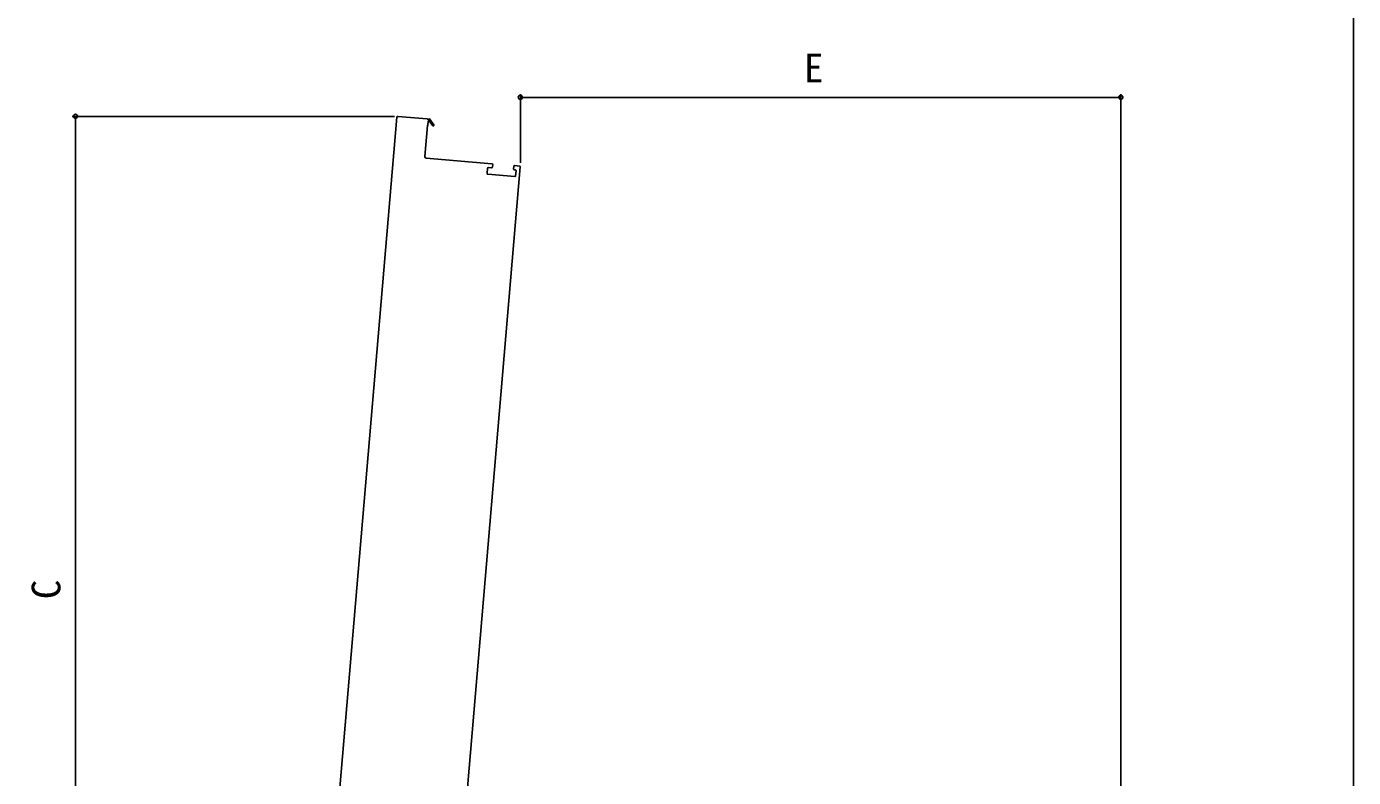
# Model space of a CAD drawing. Units: millimetres, scale not verified. Extents: x -525 to 525, y -783 to 778.
# Drawn here: x 117.9 to 525, y -11.2 to 219 of the extents above; entities that cross this region are included whole.
import ezdxf
from ezdxf.enums import TextEntityAlignment as Align

# ---------------------------------------------------------------- set-up
doc = ezdxf.new("R2010")
doc.units = ezdxf.units.MM
doc.header["$LTSCALE"] = 4
for name, color, linetype in [('0-5_YKK_12', 2, 'Continuous'), ('0-8_YKK_D', 6, 'Continuous'), ('0-9_YKK_ZWAK', 7, 'Continuous')]:
    doc.layers.add(name, color=color, linetype=linetype)
doc.styles.add('ＭＳ ゴシック', font='')
doc.styles.get('ＭＳ ゴシック').set_extended_font_data('MS Gothic')

msp = doc.modelspace()

# ---------------------------------------------------------------- linework, layer by layer
at = {"layer": '0-5_YKK_12'}
for p, q in [((231.823, 191.465), (240.79, 190.701)), ((207.955, -85.76), (231.553, 191.237)), ((242.517, 188.617), (241.481, 190.07)), ((240.519, 178.68), (260.696, 176.961)), ((269.394, 175.991), (247.811, -77.363)), ((259.323, 175.573), (259.187, 173.979)), ((260.59, 175.716), (259.593, 175.801)), ((260.924, 176.691), (260.86, 175.944)), ((267.337, 175.392), (267.4, 176.139)), ((267.864, 175.096), (267.565, 175.122)), ((267.671, 176.367), (269.165, 176.24)), ((259.415, 173.708), (267.685, 173.004)), ((267.956, 173.232), (268.091, 174.826))]:
    msp.add_line(p, q, dxfattribs=at)
for points in [[(241.296, 190.119), (241.136, 190.044), (241.019, 188.674), (240.87, 188.687), (240.063, 179.221)], [(241.018, 190.43), (241.541, 190.676), (242.843, 188.849)]]:
    msp.add_lwpolyline(points, dxfattribs=at)
for centre, radius, start, end in [((231.802, 191.216), 0.25, 85.13066, 175.13066), ((240.769, 190.452), 0.25, 355.13066, 85.13066), ((241.409, 190.172), 0.125, 305.48769, 205.13066), ((242.68, 188.733), 0.2, 215.48769, 35.48769), ((240.562, 179.179), 0.5, 175.13066, 265.13066), ((259.572, 175.552), 0.25, 85.13066, 175.13066), ((260.611, 175.965), 0.25, 265.13066, 355.13066), ((260.675, 176.712), 0.25, 355.13066, 85.13066), ((267.586, 175.371), 0.25, 175.13066, 265.13066), ((267.65, 176.118), 0.25, 85.13066, 175.13066), ((267.842, 174.847), 0.25, 355.13066, 85.13066), ((269.144, 175.991), 0.25, 355.13066, 85.13066), ((259.436, 173.958), 0.25, 175.13066, 265.13066), ((267.707, 173.253), 0.25, 265.13066, 355.13066)]:
    msp.add_arc(centre, radius, start, end, dxfattribs=at)
at = {"layer": '0-8_YKK_D'}
for p, q in [((269.414, 177.219), (269.414, 198.3)), ((453.631, 197.3), (269.414, 197.3)), ((453.631, -148.831), (453.631, 198.3)), ((230.823, 191.465), (131.93, 191.465)), ((132.93, -92.981), (132.93, 191.465))]:
    msp.add_line(p, q, dxfattribs=at)
for centre in [(269.414, 197.3), (453.631, 197.3), (132.93, 191.465)]:
    msp.add_circle(centre, 0.637, dxfattribs=at)
at = {"layer": '0-9_YKK_ZWAK'}
msp.add_lwpolyline([(-525, -782.7), (525, -782.7), (525, 747.3)], dxfattribs=at)

# ---------------------------------------------------------------- texts
at = {"layer": '0-8_YKK_D', "style": 'ＭＳ ゴシック'}
msp.add_text('E', height=8.798, dxfattribs=at).set_placement((356.443, 199.3), align=Align.BOTTOM_LEFT)
msp.add_text('C', height=8.798, rotation=90, dxfattribs=at).set_placement((130.93, 43.412), align=Align.BOTTOM_LEFT)

doc.saveas('drawing.dxf')
